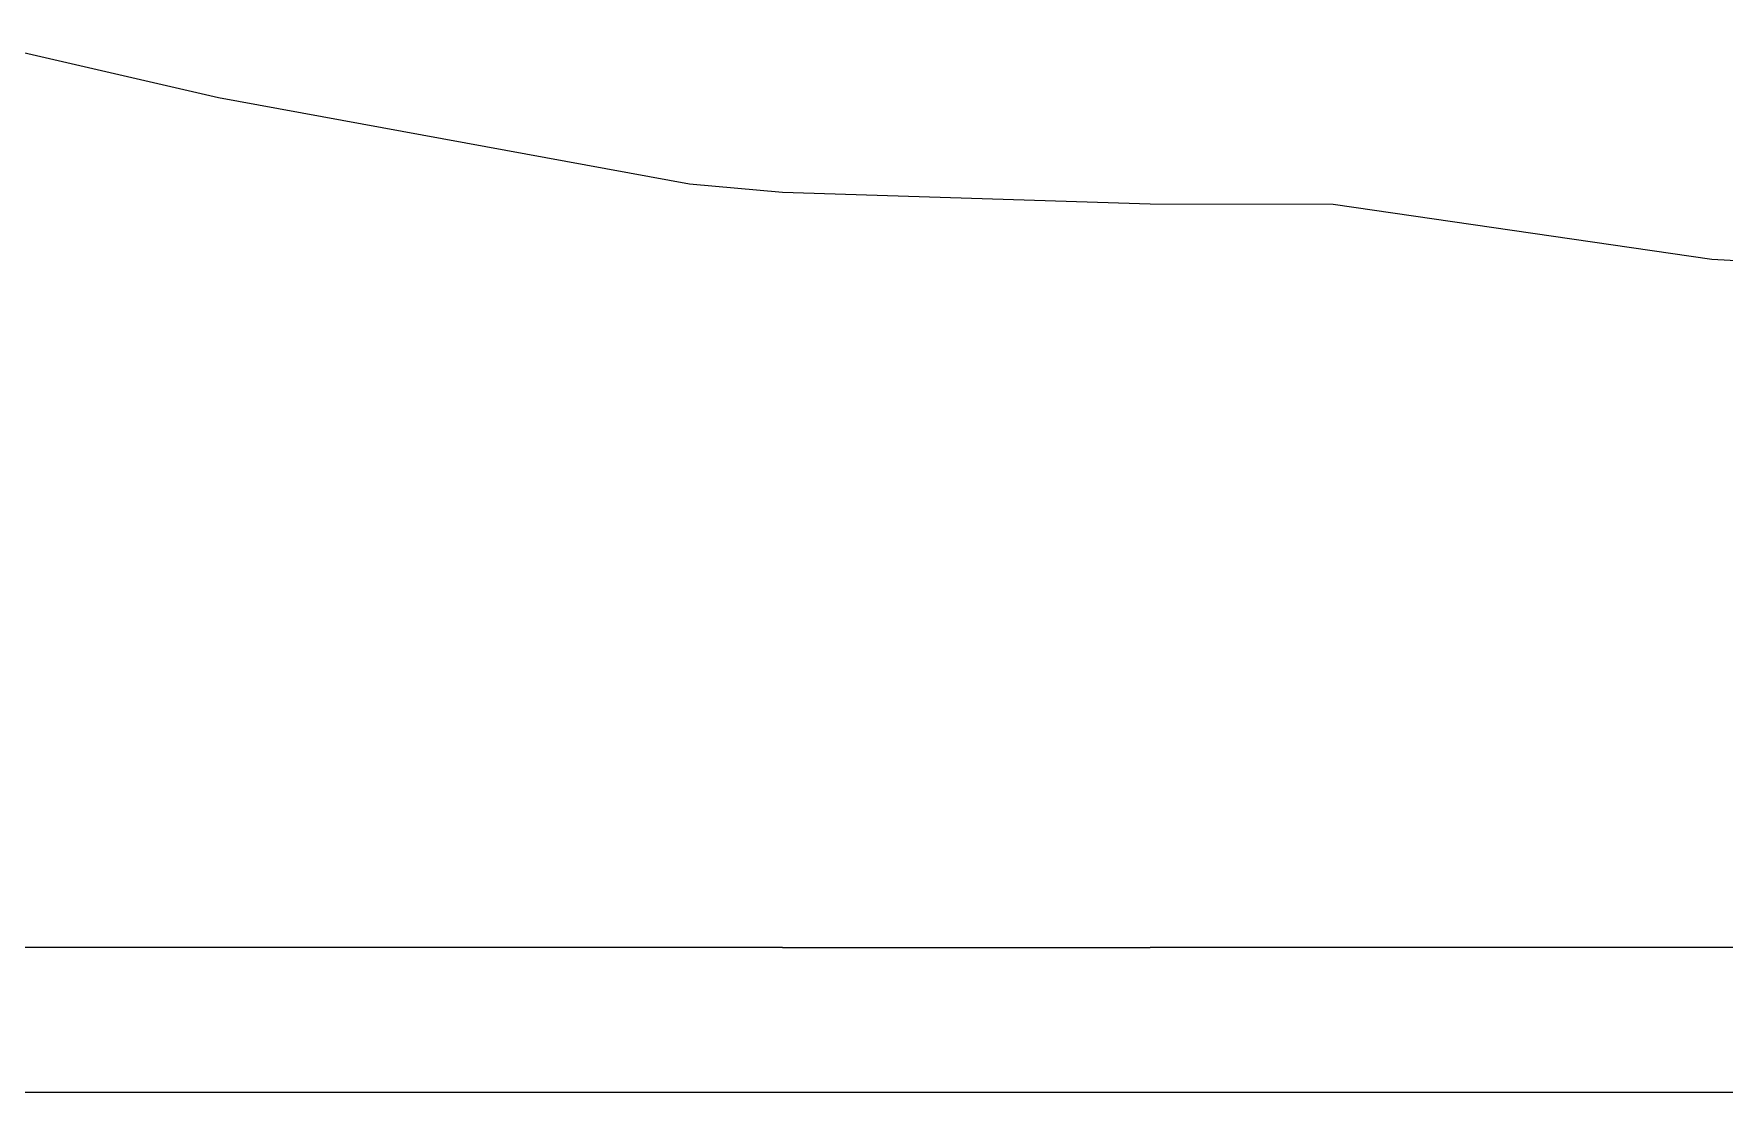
# Model space of a CAD drawing. Extents: x -101 to 101, y -14 to 18.
# Drawn here: x -47.65 to -40.15, y 2.79 to 7.48 of the extents above; entities that cross this region are included whole.
import ezdxf

# ---------------------------------------------------------------- set-up
doc = ezdxf.new("R2010")
doc.units = 0
doc.layers.get('0').update_dxf_attribs({"linetype": 'CONTINUOUS'})

msp = doc.modelspace()

# ---------------------------------------------------------------- linework, layer by layer
for p, q in [((-48.059, 7.4791), (-46.8307, 7.1967)), ((-46.8307, 7.1967), (-44.7417, 6.8131)), ((-44.7417, 6.8131), (-44.33, 6.7767)), ((-44.33, 6.7767), (-42.6991, 6.7248)), ((-42.6991, 6.7248), (-41.8865, 6.723)), ((-41.8865, 6.723), (-40.2075, 6.4791)), ((-40.2075, 6.4791), (-39.9179, 6.464)), ((-46.8307, 3.4276), (-48.059, 3.4276)), ((-44.7417, 3.4276), (-46.8307, 3.4276)), ((-44.33, 3.4276), (-44.7417, 3.4276)), ((-44.33, 3.4276), (-42.6991, 3.4276)), ((-41.8865, 3.4276), (-42.6991, 3.4276)), ((-40.2075, 3.4276), (-41.8865, 3.4276)), ((-39.9179, 3.4276), (-40.2075, 3.4276)), ((-48.5468, 2.7855), (-45.5715, 2.7855)), ((-45.5715, 2.7855), (-44.2585, 2.7855)), ((-44.2585, 2.7855), (-41.5017, 2.7855)), ((-41.5017, 2.7855), (-41.3087, 2.7855)), ((-41.3087, 2.7855), (-41.1278, 2.7855)), ((-41.1278, 2.7855), (-40.365, 2.7855)), ((-40.365, 2.7855), (-38.8045, 2.7855))]:
    msp.add_line(p, q)

doc.saveas('drawing.dxf')
